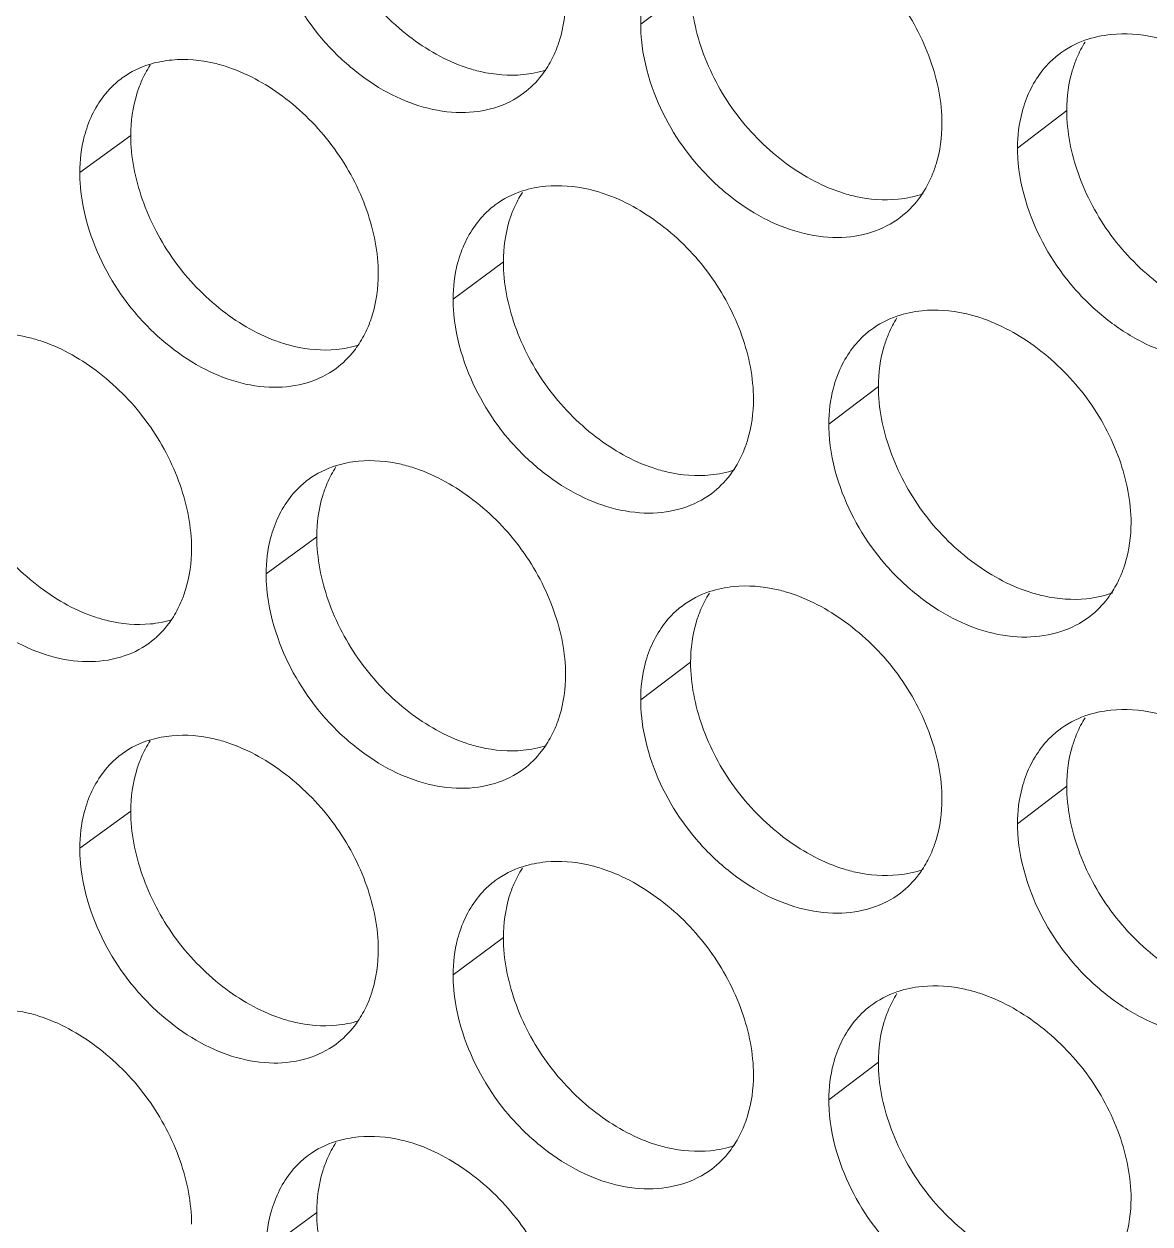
# Model space of a CAD drawing. Header units: millimetres. Extents: x 1177 to 4147, y 93 to 2194.
# Drawn here: x 2660.96 to 2674.07, y 918.11 to 932.09 of the extents above; entities that cross this region are included whole.
import ezdxf

# ---------------------------------------------------------------- set-up
doc = ezdxf.new("R2010")
doc.units = ezdxf.units.MM
doc.header["$LTSCALE"] = 0.1
doc.layers.get('0').update_dxf_attribs({"lineweight": 13})
doc.layers.add('标注', color=251, linetype='Continuous', lineweight=9)

# ---------------------------------------------------------------- blocks, each defined once
blk = doc.blocks.new('02')
at = {"layer": '标注'}
for p, q in [((4581.589, 923.451), (4580.758, 922.827)), ((4587.849, 921.39), (4587.03, 920.762)), ((4572.272, 920.973), (4571.424, 920.355)), ((4578.474, 918.868), (4577.637, 918.246)), ((4584.714, 916.792), (4583.889, 916.166)), ((4575.368, 914.292), (4574.525, 913.671)), ((4581.589, 912.201), (4580.758, 911.577)), ((4587.849, 910.14), (4587.03, 909.512)), ((4572.272, 909.723), (4571.424, 909.105)), ((4572.272, 909.723), (4571.424, 909.105)), ((4578.474, 907.618), (4577.637, 906.996)), ((4578.474, 907.618), (4577.637, 906.996)), ((4584.714, 905.542), (4583.889, 904.916)), ((4584.714, 905.542), (4583.889, 904.916)), ((4575.368, 903.042), (4574.525, 902.421))]:
    blk.add_line(p, q, dxfattribs=at)
for points, knots in [([(4575.368, 925.542), (4575.368, 925.183), (4575.518, 924.438), (4576.051, 923.425), (4576.847, 922.6), (4577.509, 922.219), (4577.852, 922.104)], [0, 0, 0, 0, 0.240418, 0.498747, 0.75788, 1, 1, 1, 1]), ([(4585.772, 921.172), (4585.772, 921.531), (4585.62, 922.275), (4585.08, 923.285), (4584.274, 924.105), (4583.607, 924.482), (4583.262, 924.595)], [0, 0, 0, 0, 0.239826, 0.497695, 0.75702, 1, 1, 1, 1]), ([(4574.717, 923.863), (4574.878, 923.403), (4575.253, 922.751), (4575.946, 922.07), (4576.689, 921.557), (4577.536, 921.296), (4578.328, 921.402), (4578.666, 921.567), (4578.809, 921.674)], [0, 0, 0, 0, 0.277359, 0.41667, 0.550882, 0.790562, 0.898061, 1, 1, 1, 1]), ([(4580.89, 923.609), (4580.868, 923.549), (4580.789, 923.296), (4580.758, 923.028), (4580.758, 922.827)], [0, 0, 0, 0, 0.240728, 1, 1, 1, 1]), ([(4581.589, 923.451), (4581.589, 923.093), (4581.74, 922.348), (4582.276, 921.337), (4583.078, 920.515), (4583.744, 920.139), (4584.088, 920.025)], [0, 0, 0, 0, 0.240129, 0.498159, 0.757326, 1, 1, 1, 1]), ([(4579.334, 922.356), (4579.363, 922.422), (4579.467, 922.707), (4579.508, 923.013), (4579.508, 923.243)], [0, 0, 0, 0, 0.239544, 1, 1, 1, 1]), ([(4580.758, 922.827), (4580.758, 922.741), (4580.776, 922.381), (4580.86, 922.027), (4580.951, 921.769)], [0, 0, 0, 0, 0.240186, 1, 1, 1, 1]), ([(4589.549, 922.542), (4589.468, 922.568), (4589.155, 922.653), (4588.824, 922.678), (4588.585, 922.653)], [0, 0, 0, 0, 0.262368, 1, 1, 1, 1]), ([(4573.904, 922.106), (4573.825, 922.133), (4573.517, 922.221), (4573.19, 922.25), (4572.955, 922.228)], [0, 0, 0, 0, 0.263009, 1, 1, 1, 1]), ([(4587.717, 922.322), (4587.655, 922.274), (4587.416, 922.059), (4587.247, 921.773), (4587.163, 921.545)], [0, 0, 0, 0, 0.244827, 1, 1, 1, 1]), ([(4588.018, 922.265), (4587.99, 922.199), (4587.889, 921.918), (4587.849, 921.617), (4587.849, 921.39)], [0, 0, 0, 0, 0.239998, 1, 1, 1, 1]), ([(4576.391, 918.665), (4576.391, 919.024), (4576.24, 919.769), (4575.706, 920.782), (4574.908, 921.607), (4574.247, 921.989), (4573.904, 922.106)], [0, 0, 0, 0, 0.240262, 0.49858, 0.757854, 1, 1, 1, 1]), ([(4577.852, 922.104), (4577.931, 922.077), (4578.24, 921.989), (4578.567, 921.962), (4578.802, 921.985)], [0, 0, 0, 0, 0.262674, 1, 1, 1, 1]), ([(4578.809, 921.674), (4578.922, 921.759), (4579.058, 921.894), (4579.166, 922.048), (4579.192, 922.089)], [0, 0, 0, 0, 0.74587, 1, 1, 1, 1]), ([(4572.13, 921.929), (4572.065, 921.881), (4571.814, 921.665), (4571.639, 921.369), (4571.554, 921.134)], [0, 0, 0, 0, 0.244024, 1, 1, 1, 1]), ([(4572.448, 921.867), (4572.419, 921.8), (4572.314, 921.514), (4572.272, 921.205), (4572.272, 920.973)], [0, 0, 0, 0, 0.239116, 1, 1, 1, 1]), ([(4580.951, 921.769), (4581.113, 921.309), (4581.493, 920.655), (4582.193, 919.977), (4582.945, 919.468), (4583.801, 919.214), (4584.598, 919.329), (4584.937, 919.499), (4585.081, 919.609)], [0, 0, 0, 0, 0.27664, 0.415747, 0.549878, 0.789826, 0.897663, 1, 1, 1, 1]), ([(4587.163, 921.545), (4587.141, 921.485), (4587.062, 921.231), (4587.03, 920.963), (4587.03, 920.762)], [0, 0, 0, 0, 0.24094, 1, 1, 1, 1]), ([(4587.849, 921.39), (4587.849, 921.032), (4588.001, 920.287), (4588.541, 919.278), (4589.349, 918.46), (4590.018, 918.087), (4590.364, 917.976)], [0, 0, 0, 0, 0.239843, 0.497577, 0.756777, 1, 1, 1, 1]), ([(4571.554, 921.134), (4571.533, 921.074), (4571.455, 920.822), (4571.424, 920.555), (4571.424, 920.355)], [0, 0, 0, 0, 0.240415, 1, 1, 1, 1]), ([(4585.601, 920.292), (4585.629, 920.359), (4585.731, 920.641), (4585.772, 920.944), (4585.772, 921.172)], [0, 0, 0, 0, 0.239896, 1, 1, 1, 1]), ([(4572.272, 920.973), (4572.272, 920.614), (4572.422, 919.869), (4572.953, 918.855), (4573.746, 918.028), (4574.407, 917.646), (4574.748, 917.53)], [0, 0, 0, 0, 0.240565, 0.499043, 0.758159, 1, 1, 1, 1]), ([(4587.03, 920.762), (4587.03, 920.675), (4587.048, 920.316), (4587.132, 919.962), (4587.224, 919.705)], [0, 0, 0, 0, 0.240277, 1, 1, 1, 1]), ([(4571.424, 920.355), (4571.424, 920.268), (4571.442, 919.909), (4571.525, 919.554), (4571.615, 919.296)], [0, 0, 0, 0, 0.240052, 1, 1, 1, 1]), ([(4580.133, 920.008), (4580.053, 920.035), (4579.743, 920.122), (4579.414, 920.149), (4579.178, 920.126)], [0, 0, 0, 0, 0.262749, 1, 1, 1, 1]), ([(4584.088, 920.025), (4584.169, 919.999), (4584.479, 919.912), (4584.808, 919.887), (4585.044, 919.911)], [0, 0, 0, 0, 0.262419, 1, 1, 1, 1]), ([(4585.081, 919.609), (4585.194, 919.695), (4585.329, 919.833), (4585.438, 919.99), (4585.463, 920.031)], [0, 0, 0, 0, 0.745944, 1, 1, 1, 1]), ([(4582.635, 916.579), (4582.635, 916.938), (4582.483, 917.683), (4581.945, 918.694), (4581.142, 919.515), (4580.477, 919.893), (4580.133, 920.008)], [0, 0, 0, 0, 0.239971, 0.497989, 0.757297, 1, 1, 1, 1]), ([(4578.336, 919.815), (4578.272, 919.767), (4578.026, 919.551), (4577.853, 919.258), (4577.768, 919.027)], [0, 0, 0, 0, 0.244355, 1, 1, 1, 1]), ([(4578.647, 919.755), (4578.618, 919.688), (4578.515, 919.404), (4578.474, 919.098), (4578.474, 918.868)], [0, 0, 0, 0, 0.239472, 1, 1, 1, 1]), ([(4587.224, 919.705), (4587.388, 919.243), (4587.772, 918.589), (4588.48, 917.913), (4589.24, 917.408), (4590.104, 917.162), (4590.906, 917.286), (4591.247, 917.461), (4591.391, 917.573)], [0, 0, 0, 0, 0.27593, 0.414836, 0.548888, 0.789102, 0.897272, 1, 1, 1, 1]), ([(4571.615, 919.296), (4571.775, 918.836), (4572.148, 918.184), (4572.837, 917.502), (4573.576, 916.988), (4574.419, 916.723), (4575.208, 916.824), (4575.545, 916.988), (4575.689, 917.093)], [0, 0, 0, 0, 0.277722, 0.417137, 0.551389, 0.790935, 0.898263, 1, 1, 1, 1]), ([(4577.768, 919.027), (4577.747, 918.967), (4577.668, 918.714), (4577.637, 918.447), (4577.637, 918.246)], [0, 0, 0, 0, 0.240623, 1, 1, 1, 1]), ([(4578.474, 918.868), (4578.474, 918.509), (4578.624, 917.765), (4579.159, 916.752), (4579.958, 915.929), (4580.622, 915.55), (4580.965, 915.436)], [0, 0, 0, 0, 0.240273, 0.498452, 0.757602, 1, 1, 1, 1]), ([(4576.216, 917.774), (4576.245, 917.841), (4576.35, 918.126), (4576.391, 918.434), (4576.391, 918.665)], [0, 0, 0, 0, 0.239367, 1, 1, 1, 1]), ([(4577.637, 918.246), (4577.637, 918.159), (4577.655, 917.8), (4577.739, 917.445), (4577.829, 917.187)], [0, 0, 0, 0, 0.240141, 1, 1, 1, 1]), ([(4586.401, 917.94), (4586.32, 917.966), (4586.008, 918.052), (4585.677, 918.078), (4585.44, 918.054)], [0, 0, 0, 0, 0.262494, 1, 1, 1, 1]), ([(4588.919, 914.523), (4588.919, 914.881), (4588.766, 915.626), (4588.224, 916.635), (4587.415, 917.453), (4586.746, 917.827), (4586.401, 917.94)], [0, 0, 0, 0, 0.239683, 0.497404, 0.756744, 1, 1, 1, 1]), ([(4570.805, 917.54), (4570.725, 917.568), (4570.419, 917.657), (4570.093, 917.686), (4569.859, 917.665)], [0, 0, 0, 0, 0.263141, 1, 1, 1, 1]), ([(4584.581, 917.729), (4584.518, 917.681), (4584.276, 917.466), (4584.106, 917.177), (4584.022, 916.948)], [0, 0, 0, 0, 0.244673, 1, 1, 1, 1]), ([(4584.885, 917.671), (4584.857, 917.605), (4584.755, 917.323), (4584.714, 917.02), (4584.714, 916.792)], [0, 0, 0, 0, 0.239824, 1, 1, 1, 1]), ([(4573.284, 914.094), (4573.284, 914.453), (4573.133, 915.198), (4572.601, 916.212), (4571.806, 917.039), (4571.146, 917.423), (4570.805, 917.54)], [0, 0, 0, 0, 0.24041, 0.498878, 0.758134, 1, 1, 1, 1]), ([(4574.748, 917.53), (4574.828, 917.503), (4575.135, 917.414), (4575.461, 917.386), (4575.695, 917.408)], [0, 0, 0, 0, 0.262803, 1, 1, 1, 1]), ([(4575.689, 917.093), (4575.801, 917.177), (4575.937, 917.311), (4576.045, 917.464), (4576.071, 917.504)], [0, 0, 0, 0, 0.745833, 1, 1, 1, 1]), ([(4577.829, 917.187), (4577.99, 916.727), (4578.368, 916.074), (4579.064, 915.395), (4579.812, 914.884), (4580.663, 914.626), (4581.458, 914.737), (4581.797, 914.905), (4581.94, 915.013)], [0, 0, 0, 0, 0.276999, 0.416207, 0.550378, 0.790192, 0.897861, 1, 1, 1, 1]), ([(4584.022, 916.948), (4584, 916.888), (4583.921, 916.635), (4583.889, 916.367), (4583.889, 916.166)], [0, 0, 0, 0, 0.240834, 1, 1, 1, 1]), ([(4584.714, 916.792), (4584.714, 916.434), (4584.866, 915.689), (4585.404, 914.679), (4586.209, 913.859), (4586.876, 913.484), (4587.221, 913.372)], [0, 0, 0, 0, 0.239985, 0.497867, 0.757051, 1, 1, 1, 1]), ([(4582.462, 915.695), (4582.491, 915.762), (4582.594, 916.045), (4582.635, 916.35), (4582.635, 916.579)], [0, 0, 0, 0, 0.23972, 1, 1, 1, 1]), ([(4569.187, 916.412), (4569.187, 916.053), (4569.336, 915.307), (4569.865, 914.292), (4570.656, 913.464), (4571.314, 913.079), (4571.654, 912.962)], [0, 0, 0, 0, 0.240713, 0.499341, 0.758439, 1, 1, 1, 1]), ([(4583.889, 916.166), (4583.889, 916.079), (4583.907, 915.72), (4583.991, 915.366), (4584.082, 915.108)], [0, 0, 0, 0, 0.240231, 1, 1, 1, 1]), ([(4577.014, 915.428), (4576.934, 915.455), (4576.625, 915.543), (4576.297, 915.571), (4576.062, 915.549)], [0, 0, 0, 0, 0.262879, 1, 1, 1, 1]), ([(4579.508, 911.993), (4579.508, 912.352), (4579.357, 913.097), (4578.821, 914.109), (4578.02, 914.933), (4577.357, 915.313), (4577.014, 915.428)], [0, 0, 0, 0, 0.240116, 0.498284, 0.757575, 1, 1, 1, 1]), ([(4580.965, 915.436), (4581.045, 915.409), (4581.355, 915.322), (4581.682, 915.296), (4581.918, 915.319)], [0, 0, 0, 0, 0.262546, 1, 1, 1, 1]), ([(4581.94, 915.013), (4582.053, 915.098), (4582.189, 915.235), (4582.297, 915.39), (4582.323, 915.431)], [0, 0, 0, 0, 0.745908, 1, 1, 1, 1]), ([(4575.228, 915.243), (4575.163, 915.196), (4574.915, 914.979), (4574.741, 914.685), (4574.657, 914.452)], [0, 0, 0, 0, 0.244191, 1, 1, 1, 1]), ([(4575.542, 915.183), (4575.514, 915.116), (4575.409, 914.83), (4575.368, 914.523), (4575.368, 914.292)], [0, 0, 0, 0, 0.239294, 1, 1, 1, 1]), ([(4584.082, 915.108), (4584.245, 914.647), (4584.628, 913.994), (4585.332, 913.316), (4586.088, 912.809), (4586.948, 912.559), (4587.747, 912.679), (4588.087, 912.852), (4588.231, 912.962)], [0, 0, 0, 0, 0.276284, 0.41529, 0.549381, 0.789463, 0.897466, 1, 1, 1, 1]), ([(4568.523, 914.736), (4568.682, 914.277), (4569.053, 913.625), (4569.737, 912.942), (4570.312, 912.541), (4570.92, 912.28), (4571.528, 912.185), (4572.098, 912.254), (4572.435, 912.415), (4572.578, 912.52)], [0, 0, 0, 0, 0.277575, 0.416837, 0.550884, 0.676215, 0.791695, 0.898653, 1, 1, 1, 1]), ([(4574.657, 914.452), (4574.635, 914.392), (4574.557, 914.139), (4574.525, 913.872), (4574.525, 913.671)], [0, 0, 0, 0, 0.240519, 1, 1, 1, 1]), ([(4588.748, 913.647), (4588.776, 913.713), (4588.878, 913.994), (4588.919, 914.296), (4588.919, 914.523)], [0, 0, 0, 0, 0.24007, 1, 1, 1, 1]), ([(4575.368, 914.292), (4575.368, 913.933), (4575.518, 913.188), (4576.051, 912.175), (4576.847, 911.35), (4577.509, 910.969), (4577.852, 910.854)], [0, 0, 0, 0, 0.240418, 0.498747, 0.75788, 1, 1, 1, 1]), ([(4573.107, 913.199), (4573.136, 913.266), (4573.242, 913.553), (4573.284, 913.862), (4573.284, 914.094)], [0, 0, 0, 0, 0.239188, 1, 1, 1, 1]), ([(4574.525, 913.671), (4574.525, 913.585), (4574.543, 913.226), (4574.627, 912.871), (4574.717, 912.613)], [0, 0, 0, 0, 0.240096, 1, 1, 1, 1]), ([(4583.262, 913.345), (4583.181, 913.372), (4582.87, 913.459), (4582.541, 913.485), (4582.304, 913.461)], [0, 0, 0, 0, 0.262621, 1, 1, 1, 1]), ([(4585.772, 909.922), (4585.772, 910.281), (4585.62, 911.025), (4585.08, 912.035), (4584.274, 912.855), (4583.607, 913.232), (4583.262, 913.345)], [0, 0, 0, 0, 0.239826, 0.497695, 0.75702, 1, 1, 1, 1]), ([(4587.221, 913.372), (4587.302, 913.345), (4587.613, 913.26), (4587.943, 913.235), (4588.18, 913.259)], [0, 0, 0, 0, 0.262294, 1, 1, 1, 1]), ([(4588.231, 912.962), (4588.344, 913.049), (4588.48, 913.189), (4588.588, 913.347), (4588.614, 913.388)], [0, 0, 0, 0, 0.74598, 1, 1, 1, 1]), ([(4581.453, 913.143), (4581.39, 913.095), (4581.146, 912.88), (4580.974, 912.589), (4580.89, 912.359)], [0, 0, 0, 0, 0.244516, 1, 1, 1, 1]), ([(4581.761, 913.084), (4581.733, 913.018), (4581.63, 912.735), (4581.589, 912.43), (4581.589, 912.201)], [0, 0, 0, 0, 0.239648, 1, 1, 1, 1]), ([(4571.654, 912.962), (4571.734, 912.935), (4572.04, 912.846), (4572.365, 912.817), (4572.599, 912.839)], [0, 0, 0, 0, 0.262933, 1, 1, 1, 1]), ([(4572.578, 912.52), (4572.69, 912.602), (4572.826, 912.735), (4572.934, 912.887), (4572.96, 912.926)], [0, 0, 0, 0, 0.745795, 1, 1, 1, 1]), ([(4574.717, 912.613), (4574.878, 912.153), (4575.253, 911.501), (4575.946, 910.82), (4576.689, 910.307), (4577.536, 910.046), (4578.328, 910.152), (4578.666, 910.317), (4578.809, 910.424)], [0, 0, 0, 0, 0.277359, 0.41667, 0.550882, 0.790562, 0.898061, 1, 1, 1, 1]), ([(4580.89, 912.359), (4580.868, 912.299), (4580.789, 912.046), (4580.758, 911.778), (4580.758, 911.577)], [0, 0, 0, 0, 0.240728, 1, 1, 1, 1]), ([(4581.589, 912.201), (4581.589, 911.843), (4581.74, 911.098), (4582.276, 910.087), (4583.078, 909.265), (4583.744, 908.889), (4584.088, 908.775)], [0, 0, 0, 0, 0.240129, 0.498159, 0.757326, 1, 1, 1, 1]), ([(4579.334, 911.106), (4579.363, 911.172), (4579.467, 911.457), (4579.508, 911.763), (4579.508, 911.993)], [0, 0, 0, 0, 0.239544, 1, 1, 1, 1]), ([(4580.758, 911.577), (4580.758, 911.491), (4580.776, 911.131), (4580.86, 910.777), (4580.951, 910.519)], [0, 0, 0, 0, 0.240186, 1, 1, 1, 1]), ([(4589.549, 911.292), (4589.468, 911.318), (4589.155, 911.403), (4588.824, 911.428), (4588.585, 911.403)], [0, 0, 0, 0, 0.262368, 1, 1, 1, 1]), ([(4587.717, 911.072), (4587.655, 911.024), (4587.416, 910.809), (4587.247, 910.523), (4587.163, 910.295)], [0, 0, 0, 0, 0.244827, 1, 1, 1, 1]), ([(4573.904, 910.856), (4573.825, 910.883), (4573.517, 910.971), (4573.19, 911), (4572.955, 910.978)], [0, 0, 0, 0, 0.263009, 1, 1, 1, 1]), ([(4573.904, 910.856), (4573.825, 910.883), (4573.517, 910.971), (4573.19, 911), (4572.955, 910.978)], [0, 0, 0, 0, 0.263009, 1, 1, 1, 1]), ([(4576.391, 907.415), (4576.391, 907.774), (4576.24, 908.519), (4575.706, 909.532), (4574.908, 910.357), (4574.247, 910.739), (4573.904, 910.856)], [0, 0, 0, 0, 0.240262, 0.49858, 0.757854, 1, 1, 1, 1]), ([(4576.391, 907.415), (4576.391, 907.774), (4576.24, 908.519), (4575.706, 909.532), (4574.908, 910.357), (4574.247, 910.739), (4573.904, 910.856)], [0, 0, 0, 0, 0.240262, 0.49858, 0.757854, 1, 1, 1, 1]), ([(4577.852, 910.854), (4577.931, 910.827), (4578.24, 910.739), (4578.567, 910.712), (4578.802, 910.735)], [0, 0, 0, 0, 0.262674, 1, 1, 1, 1]), ([(4578.809, 910.424), (4578.922, 910.509), (4579.058, 910.644), (4579.166, 910.798), (4579.192, 910.839)], [0, 0, 0, 0, 0.74587, 1, 1, 1, 1]), ([(4588.018, 911.015), (4587.99, 910.949), (4587.889, 910.668), (4587.849, 910.367), (4587.849, 910.14)], [0, 0, 0, 0, 0.239998, 1, 1, 1, 1]), ([(4572.13, 910.679), (4572.065, 910.631), (4571.814, 910.415), (4571.639, 910.119), (4571.554, 909.884)], [0, 0, 0, 0, 0.244024, 1, 1, 1, 1]), ([(4572.13, 910.679), (4572.065, 910.631), (4571.814, 910.415), (4571.639, 910.119), (4571.554, 909.884)], [0, 0, 0, 0, 0.244024, 1, 1, 1, 1]), ([(4572.448, 910.617), (4572.419, 910.55), (4572.314, 910.264), (4572.272, 909.955), (4572.272, 909.723)], [0, 0, 0, 0, 0.239116, 1, 1, 1, 1]), ([(4572.448, 910.617), (4572.419, 910.55), (4572.314, 910.264), (4572.272, 909.955), (4572.272, 909.723)], [0, 0, 0, 0, 0.239116, 1, 1, 1, 1]), ([(4580.951, 910.519), (4581.113, 910.059), (4581.493, 909.405), (4582.193, 908.727), (4582.945, 908.218), (4583.801, 907.964), (4584.598, 908.079), (4584.937, 908.249), (4585.081, 908.359)], [0, 0, 0, 0, 0.27664, 0.415747, 0.549878, 0.789826, 0.897663, 1, 1, 1, 1]), ([(4587.163, 910.295), (4587.141, 910.235), (4587.062, 909.981), (4587.03, 909.713), (4587.03, 909.512)], [0, 0, 0, 0, 0.24094, 1, 1, 1, 1]), ([(4587.849, 910.14), (4587.849, 909.782), (4588.001, 909.037), (4588.541, 908.028), (4589.349, 907.21), (4590.018, 906.837), (4590.364, 906.726)], [0, 0, 0, 0, 0.239843, 0.497577, 0.756777, 1, 1, 1, 1]), ([(4571.554, 909.884), (4571.533, 909.824), (4571.455, 909.572), (4571.424, 909.305), (4571.424, 909.105)], [0, 0, 0, 0, 0.240415, 1, 1, 1, 1]), ([(4571.554, 909.884), (4571.533, 909.824), (4571.455, 909.572), (4571.424, 909.305), (4571.424, 909.105)], [0, 0, 0, 0, 0.240415, 1, 1, 1, 1]), ([(4585.601, 909.042), (4585.629, 909.109), (4585.731, 909.391), (4585.772, 909.694), (4585.772, 909.922)], [0, 0, 0, 0, 0.239896, 1, 1, 1, 1]), ([(4572.272, 909.723), (4572.272, 909.364), (4572.422, 908.619), (4572.953, 907.605), (4573.746, 906.778), (4574.407, 906.396), (4574.748, 906.28)], [0, 0, 0, 0, 0.240565, 0.499043, 0.758159, 1, 1, 1, 1]), ([(4572.272, 909.723), (4572.272, 909.364), (4572.422, 908.619), (4572.953, 907.605), (4573.746, 906.778), (4574.407, 906.396), (4574.748, 906.28)], [0, 0, 0, 0, 0.240565, 0.499043, 0.758159, 1, 1, 1, 1]), ([(4587.03, 909.512), (4587.03, 909.425), (4587.048, 909.066), (4587.132, 908.712), (4587.224, 908.455)], [0, 0, 0, 0, 0.240277, 1, 1, 1, 1]), ([(4571.424, 909.105), (4571.424, 909.018), (4571.442, 908.659), (4571.525, 908.304), (4571.615, 908.046)], [0, 0, 0, 0, 0.240052, 1, 1, 1, 1]), ([(4571.424, 909.105), (4571.424, 909.018), (4571.442, 908.659), (4571.525, 908.304), (4571.615, 908.046)], [0, 0, 0, 0, 0.240052, 1, 1, 1, 1]), ([(4580.133, 908.758), (4580.053, 908.785), (4579.743, 908.872), (4579.414, 908.899), (4579.178, 908.876)], [0, 0, 0, 0, 0.262749, 1, 1, 1, 1]), ([(4580.133, 908.758), (4580.053, 908.785), (4579.743, 908.872), (4579.414, 908.899), (4579.178, 908.876)], [0, 0, 0, 0, 0.262749, 1, 1, 1, 1]), ([(4582.635, 905.329), (4582.635, 905.688), (4582.483, 906.433), (4581.945, 907.444), (4581.142, 908.265), (4580.477, 908.643), (4580.133, 908.758)], [0, 0, 0, 0, 0.239971, 0.497989, 0.757297, 1, 1, 1, 1]), ([(4582.635, 905.329), (4582.635, 905.688), (4582.483, 906.433), (4581.945, 907.444), (4581.142, 908.265), (4580.477, 908.643), (4580.133, 908.758)], [0, 0, 0, 0, 0.239971, 0.497989, 0.757297, 1, 1, 1, 1]), ([(4584.088, 908.775), (4584.169, 908.749), (4584.479, 908.662), (4584.808, 908.637), (4585.044, 908.661)], [0, 0, 0, 0, 0.262419, 1, 1, 1, 1]), ([(4585.081, 908.359), (4585.194, 908.445), (4585.329, 908.583), (4585.438, 908.74), (4585.463, 908.781)], [0, 0, 0, 0, 0.745944, 1, 1, 1, 1]), ([(4578.336, 908.565), (4578.272, 908.517), (4578.026, 908.301), (4577.853, 908.008), (4577.768, 907.777)], [0, 0, 0, 0, 0.244355, 1, 1, 1, 1]), ([(4578.336, 908.565), (4578.272, 908.517), (4578.026, 908.301), (4577.853, 908.008), (4577.768, 907.777)], [0, 0, 0, 0, 0.244355, 1, 1, 1, 1]), ([(4578.647, 908.505), (4578.618, 908.438), (4578.515, 908.154), (4578.474, 907.848), (4578.474, 907.618)], [0, 0, 0, 0, 0.239472, 1, 1, 1, 1]), ([(4578.647, 908.505), (4578.618, 908.438), (4578.515, 908.154), (4578.474, 907.848), (4578.474, 907.618)], [0, 0, 0, 0, 0.239472, 1, 1, 1, 1]), ([(4587.224, 908.455), (4587.388, 907.993), (4587.772, 907.339), (4588.48, 906.663), (4589.24, 906.158), (4590.104, 905.912), (4590.906, 906.036), (4591.247, 906.211), (4591.391, 906.323)], [0, 0, 0, 0, 0.27593, 0.414836, 0.548888, 0.789102, 0.897272, 1, 1, 1, 1]), ([(4571.615, 908.046), (4571.775, 907.586), (4572.148, 906.934), (4572.837, 906.252), (4573.576, 905.738), (4574.419, 905.473), (4575.208, 905.574), (4575.545, 905.738), (4575.689, 905.843)], [0, 0, 0, 0, 0.277722, 0.417137, 0.551389, 0.790935, 0.898263, 1, 1, 1, 1]), ([(4571.615, 908.046), (4571.775, 907.586), (4572.148, 906.934), (4572.837, 906.252), (4573.576, 905.738), (4574.419, 905.473), (4575.208, 905.574), (4575.545, 905.738), (4575.689, 905.843)], [0, 0, 0, 0, 0.277722, 0.417137, 0.551389, 0.790935, 0.898263, 1, 1, 1, 1]), ([(4577.768, 907.777), (4577.747, 907.717), (4577.668, 907.464), (4577.637, 907.197), (4577.637, 906.996)], [0, 0, 0, 0, 0.240623, 1, 1, 1, 1]), ([(4577.768, 907.777), (4577.747, 907.717), (4577.668, 907.464), (4577.637, 907.197), (4577.637, 906.996)], [0, 0, 0, 0, 0.240623, 1, 1, 1, 1]), ([(4578.474, 907.618), (4578.474, 907.259), (4578.624, 906.515), (4579.159, 905.502), (4579.958, 904.679), (4580.622, 904.3), (4580.965, 904.186)], [0, 0, 0, 0, 0.240273, 0.498452, 0.757602, 1, 1, 1, 1]), ([(4578.474, 907.618), (4578.474, 907.259), (4578.624, 906.515), (4579.159, 905.502), (4579.958, 904.679), (4580.622, 904.3), (4580.965, 904.186)], [0, 0, 0, 0, 0.240273, 0.498452, 0.757602, 1, 1, 1, 1]), ([(4576.216, 906.524), (4576.245, 906.591), (4576.35, 906.876), (4576.391, 907.184), (4576.391, 907.415)], [0, 0, 0, 0, 0.239367, 1, 1, 1, 1]), ([(4576.216, 906.524), (4576.245, 906.591), (4576.35, 906.876), (4576.391, 907.184), (4576.391, 907.415)], [0, 0, 0, 0, 0.239367, 1, 1, 1, 1]), ([(4577.637, 906.996), (4577.637, 906.909), (4577.655, 906.55), (4577.739, 906.195), (4577.829, 905.937)], [0, 0, 0, 0, 0.240141, 1, 1, 1, 1]), ([(4577.637, 906.996), (4577.637, 906.909), (4577.655, 906.55), (4577.739, 906.195), (4577.829, 905.937)], [0, 0, 0, 0, 0.240141, 1, 1, 1, 1]), ([(4586.401, 906.69), (4586.32, 906.716), (4586.008, 906.802), (4585.677, 906.828), (4585.44, 906.804)], [0, 0, 0, 0, 0.262494, 1, 1, 1, 1]), ([(4586.401, 906.69), (4586.32, 906.716), (4586.008, 906.802), (4585.677, 906.828), (4585.44, 906.804)], [0, 0, 0, 0, 0.262494, 1, 1, 1, 1]), ([(4588.919, 903.273), (4588.919, 903.631), (4588.766, 904.376), (4588.224, 905.385), (4587.415, 906.203), (4586.746, 906.577), (4586.401, 906.69)], [0, 0, 0, 0, 0.239683, 0.497404, 0.756744, 1, 1, 1, 1]), ([(4588.919, 903.273), (4588.919, 903.631), (4588.766, 904.376), (4588.224, 905.385), (4587.415, 906.203), (4586.746, 906.577), (4586.401, 906.69)], [0, 0, 0, 0, 0.239683, 0.497404, 0.756744, 1, 1, 1, 1]), ([(4570.805, 906.29), (4570.725, 906.318), (4570.419, 906.407), (4570.093, 906.436), (4569.859, 906.415)], [0, 0, 0, 0, 0.263141, 1, 1, 1, 1]), ([(4584.581, 906.479), (4584.518, 906.431), (4584.276, 906.216), (4584.106, 905.927), (4584.022, 905.698)], [0, 0, 0, 0, 0.244673, 1, 1, 1, 1]), ([(4584.581, 906.479), (4584.518, 906.431), (4584.276, 906.216), (4584.106, 905.927), (4584.022, 905.698)], [0, 0, 0, 0, 0.244673, 1, 1, 1, 1]), ([(4573.284, 902.844), (4573.284, 903.203), (4573.133, 903.948), (4572.601, 904.962), (4571.806, 905.789), (4571.146, 906.173), (4570.805, 906.29)], [0, 0, 0, 0, 0.24041, 0.498878, 0.758134, 1, 1, 1, 1]), ([(4574.748, 906.28), (4574.828, 906.253), (4575.135, 906.164), (4575.461, 906.136), (4575.695, 906.158)], [0, 0, 0, 0, 0.262803, 1, 1, 1, 1]), ([(4574.748, 906.28), (4574.828, 906.253), (4575.135, 906.164), (4575.461, 906.136), (4575.695, 906.158)], [0, 0, 0, 0, 0.262803, 1, 1, 1, 1]), ([(4575.689, 905.843), (4575.801, 905.927), (4575.937, 906.061), (4576.045, 906.214), (4576.071, 906.254)], [0, 0, 0, 0, 0.745833, 1, 1, 1, 1]), ([(4575.689, 905.843), (4575.801, 905.927), (4575.937, 906.061), (4576.045, 906.214), (4576.071, 906.254)], [0, 0, 0, 0, 0.745833, 1, 1, 1, 1]), ([(4584.885, 906.421), (4584.857, 906.355), (4584.755, 906.073), (4584.714, 905.77), (4584.714, 905.542)], [0, 0, 0, 0, 0.239824, 1, 1, 1, 1]), ([(4584.885, 906.421), (4584.857, 906.355), (4584.755, 906.073), (4584.714, 905.77), (4584.714, 905.542)], [0, 0, 0, 0, 0.239824, 1, 1, 1, 1]), ([(4577.829, 905.937), (4577.99, 905.477), (4578.368, 904.824), (4579.064, 904.145), (4579.812, 903.634), (4580.663, 903.376), (4581.458, 903.487), (4581.797, 903.655), (4581.94, 903.763)], [0, 0, 0, 0, 0.276999, 0.416207, 0.550378, 0.790192, 0.897861, 1, 1, 1, 1]), ([(4577.829, 905.937), (4577.99, 905.477), (4578.368, 904.824), (4579.064, 904.145), (4579.812, 903.634), (4580.663, 903.376), (4581.458, 903.487), (4581.797, 903.655), (4581.94, 903.763)], [0, 0, 0, 0, 0.276999, 0.416207, 0.550378, 0.790192, 0.897861, 1, 1, 1, 1]), ([(4584.022, 905.698), (4584, 905.638), (4583.921, 905.385), (4583.889, 905.117), (4583.889, 904.916)], [0, 0, 0, 0, 0.240834, 1, 1, 1, 1]), ([(4584.022, 905.698), (4584, 905.638), (4583.921, 905.385), (4583.889, 905.117), (4583.889, 904.916)], [0, 0, 0, 0, 0.240834, 1, 1, 1, 1]), ([(4584.714, 905.542), (4584.714, 905.184), (4584.866, 904.439), (4585.404, 903.429), (4586.209, 902.609), (4586.876, 902.234), (4587.221, 902.122)], [0, 0, 0, 0, 0.239985, 0.497867, 0.757051, 1, 1, 1, 1]), ([(4584.714, 905.542), (4584.714, 905.184), (4584.866, 904.439), (4585.404, 903.429), (4586.209, 902.609), (4586.876, 902.234), (4587.221, 902.122)], [0, 0, 0, 0, 0.239985, 0.497867, 0.757051, 1, 1, 1, 1]), ([(4582.462, 904.445), (4582.491, 904.512), (4582.594, 904.795), (4582.635, 905.1), (4582.635, 905.329)], [0, 0, 0, 0, 0.23972, 1, 1, 1, 1]), ([(4582.462, 904.445), (4582.491, 904.512), (4582.594, 904.795), (4582.635, 905.1), (4582.635, 905.329)], [0, 0, 0, 0, 0.23972, 1, 1, 1, 1]), ([(4569.187, 905.162), (4569.187, 904.803), (4569.336, 904.057), (4569.865, 903.042), (4570.656, 902.214), (4571.314, 901.829), (4571.654, 901.712)], [0, 0, 0, 0, 0.240713, 0.499341, 0.758439, 1, 1, 1, 1]), ([(4583.889, 904.916), (4583.889, 904.829), (4583.907, 904.47), (4583.991, 904.116), (4584.082, 903.858)], [0, 0, 0, 0, 0.240231, 1, 1, 1, 1]), ([(4583.889, 904.916), (4583.889, 904.829), (4583.907, 904.47), (4583.991, 904.116), (4584.082, 903.858)], [0, 0, 0, 0, 0.240231, 1, 1, 1, 1]), ([(4577.014, 904.178), (4576.934, 904.205), (4576.625, 904.293), (4576.297, 904.321), (4576.062, 904.299)], [0, 0, 0, 0, 0.262879, 1, 1, 1, 1]), ([(4579.508, 900.743), (4579.508, 901.102), (4579.357, 901.847), (4578.821, 902.859), (4578.02, 903.683), (4577.357, 904.063), (4577.014, 904.178)], [0, 0, 0, 0, 0.240116, 0.498284, 0.757575, 1, 1, 1, 1]), ([(4580.965, 904.186), (4581.045, 904.159), (4581.355, 904.072), (4581.682, 904.046), (4581.918, 904.069)], [0, 0, 0, 0, 0.262546, 1, 1, 1, 1]), ([(4580.965, 904.186), (4581.045, 904.159), (4581.355, 904.072), (4581.682, 904.046), (4581.918, 904.069)], [0, 0, 0, 0, 0.262546, 1, 1, 1, 1]), ([(4581.94, 903.763), (4582.053, 903.848), (4582.189, 903.985), (4582.297, 904.14), (4582.323, 904.181)], [0, 0, 0, 0, 0.745908, 1, 1, 1, 1]), ([(4581.94, 903.763), (4582.053, 903.848), (4582.189, 903.985), (4582.297, 904.14), (4582.323, 904.181)], [0, 0, 0, 0, 0.745908, 1, 1, 1, 1]), ([(4575.228, 903.993), (4575.163, 903.946), (4574.915, 903.729), (4574.741, 903.435), (4574.657, 903.202)], [0, 0, 0, 0, 0.244191, 1, 1, 1, 1]), ([(4575.542, 903.933), (4575.514, 903.866), (4575.409, 903.58), (4575.368, 903.273), (4575.368, 903.042)], [0, 0, 0, 0, 0.239294, 1, 1, 1, 1]), ([(4584.082, 903.858), (4584.245, 903.397), (4584.628, 902.744), (4585.332, 902.066), (4586.088, 901.559), (4586.948, 901.309), (4587.747, 901.429), (4588.087, 901.602), (4588.231, 901.712)], [0, 0, 0, 0, 0.276284, 0.41529, 0.549381, 0.789463, 0.897466, 1, 1, 1, 1]), ([(4584.082, 903.858), (4584.245, 903.397), (4584.628, 902.744), (4585.332, 902.066), (4586.088, 901.559), (4586.948, 901.309), (4587.747, 901.429), (4588.087, 901.602), (4588.231, 901.712)], [0, 0, 0, 0, 0.276284, 0.41529, 0.549381, 0.789463, 0.897466, 1, 1, 1, 1]), ([(4568.523, 903.486), (4568.682, 903.027), (4569.053, 902.375), (4569.737, 901.692), (4570.312, 901.291), (4570.92, 901.03), (4571.528, 900.935), (4572.098, 901.004), (4572.435, 901.165), (4572.578, 901.27)], [0, 0, 0, 0, 0.277575, 0.416837, 0.550884, 0.676215, 0.791695, 0.898653, 1, 1, 1, 1]), ([(4588.748, 902.397), (4588.776, 902.463), (4588.878, 902.744), (4588.919, 903.046), (4588.919, 903.273)], [0, 0, 0, 0, 0.24007, 1, 1, 1, 1]), ([(4588.748, 902.397), (4588.776, 902.463), (4588.878, 902.744), (4588.919, 903.046), (4588.919, 903.273)], [0, 0, 0, 0, 0.24007, 1, 1, 1, 1]), ([(4574.657, 903.202), (4574.635, 903.142), (4574.557, 902.889), (4574.525, 902.622), (4574.525, 902.421)], [0, 0, 0, 0, 0.240519, 1, 1, 1, 1]), ([(4575.368, 903.042), (4575.368, 902.683), (4575.518, 901.938), (4576.051, 900.925), (4576.847, 900.1), (4577.509, 899.719), (4577.852, 899.604)], [0, 0, 0, 0, 0.240418, 0.498747, 0.75788, 1, 1, 1, 1])]:
    blk.add_open_spline(points, degree=3, knots=knots, dxfattribs=at)
for points in [[(4588.585, 922.653), (4588.438, 922.638), (4588.292, 922.607), (4588.152, 922.557)], [(4588.152, 922.557), (4587.997, 922.502), (4587.848, 922.423), (4587.717, 922.322)], [(4588.153, 922.526), (4588.101, 922.443), (4588.056, 922.355), (4588.018, 922.265)], [(4572.955, 922.228), (4572.837, 922.217), (4572.718, 922.195), (4572.604, 922.161)], [(4579.192, 922.089), (4579.247, 922.173), (4579.294, 922.263), (4579.334, 922.356)], [(4572.604, 922.161), (4572.435, 922.111), (4572.272, 922.033), (4572.13, 921.929)], [(4572.595, 922.141), (4572.538, 922.055), (4572.489, 921.962), (4572.448, 921.867)], [(4578.802, 921.985), (4578.932, 921.998), (4579.063, 922.023), (4579.187, 922.064)], [(4585.463, 920.031), (4585.516, 920.114), (4585.562, 920.202), (4585.601, 920.292)], [(4578.794, 920.048), (4578.631, 919.996), (4578.473, 919.917), (4578.336, 919.815)], [(4578.789, 920.023), (4578.734, 919.938), (4578.687, 919.848), (4578.647, 919.755)], [(4579.178, 920.126), (4579.048, 920.114), (4578.918, 920.088), (4578.794, 920.048)], [(4585.044, 919.911), (4585.186, 919.925), (4585.328, 919.955), (4585.462, 920.001)], [(4585.44, 918.054), (4585.298, 918.039), (4585.158, 918.01), (4585.023, 917.964)], [(4585.023, 917.964), (4584.865, 917.909), (4584.713, 917.83), (4584.581, 917.729)], [(4585.022, 917.934), (4584.969, 917.851), (4584.923, 917.762), (4584.885, 917.671)], [(4576.071, 917.504), (4576.127, 917.589), (4576.175, 917.68), (4576.216, 917.774)], [(4575.695, 917.408), (4575.82, 917.42), (4575.945, 917.444), (4576.064, 917.481)], [(4582.323, 915.431), (4582.377, 915.515), (4582.423, 915.604), (4582.462, 915.695)], [(4575.694, 915.476), (4575.528, 915.425), (4575.368, 915.346), (4575.228, 915.243)], [(4575.687, 915.454), (4575.631, 915.368), (4575.583, 915.277), (4575.542, 915.183)], [(4576.062, 915.549), (4575.937, 915.537), (4575.813, 915.513), (4575.694, 915.476)], [(4581.918, 915.319), (4582.054, 915.333), (4582.19, 915.36), (4582.32, 915.404)], [(4588.614, 913.388), (4588.665, 913.47), (4588.71, 913.557), (4588.748, 913.647)], [(4582.304, 913.461), (4582.168, 913.448), (4582.033, 913.42), (4581.904, 913.377)], [(4581.904, 913.377), (4581.743, 913.324), (4581.588, 913.245), (4581.453, 913.143)], [(4581.901, 913.35), (4581.847, 913.266), (4581.8, 913.177), (4581.761, 913.084)], [(4588.18, 913.259), (4588.328, 913.274), (4588.475, 913.306), (4588.615, 913.356)], [(4572.96, 912.926), (4573.017, 913.013), (4573.066, 913.104), (4573.107, 913.199)], [(4572.599, 912.839), (4572.718, 912.85), (4572.837, 912.872), (4572.952, 912.906)], [(4588.152, 911.307), (4587.997, 911.252), (4587.848, 911.173), (4587.717, 911.072)], [(4588.153, 911.276), (4588.101, 911.193), (4588.056, 911.105), (4588.018, 911.015)], [(4588.585, 911.403), (4588.438, 911.388), (4588.292, 911.357), (4588.152, 911.307)], [(4579.192, 910.839), (4579.247, 910.923), (4579.294, 911.013), (4579.334, 911.106)], [(4572.604, 910.911), (4572.435, 910.861), (4572.272, 910.783), (4572.13, 910.679)], [(4572.604, 910.911), (4572.435, 910.861), (4572.272, 910.783), (4572.13, 910.679)], [(4572.595, 910.891), (4572.538, 910.805), (4572.489, 910.712), (4572.448, 910.617)], [(4572.595, 910.891), (4572.538, 910.805), (4572.489, 910.712), (4572.448, 910.617)], [(4572.955, 910.978), (4572.837, 910.967), (4572.718, 910.945), (4572.604, 910.911)], [(4572.955, 910.978), (4572.837, 910.967), (4572.718, 910.945), (4572.604, 910.911)], [(4578.802, 910.735), (4578.932, 910.748), (4579.063, 910.773), (4579.187, 910.814)], [(4585.463, 908.781), (4585.516, 908.864), (4585.562, 908.952), (4585.601, 909.042)], [(4579.178, 908.876), (4579.048, 908.864), (4578.918, 908.838), (4578.794, 908.798)], [(4579.178, 908.876), (4579.048, 908.864), (4578.918, 908.838), (4578.794, 908.798)], [(4578.794, 908.798), (4578.631, 908.746), (4578.473, 908.667), (4578.336, 908.565)], [(4578.794, 908.798), (4578.631, 908.746), (4578.473, 908.667), (4578.336, 908.565)], [(4578.789, 908.773), (4578.734, 908.688), (4578.687, 908.598), (4578.647, 908.505)], [(4578.789, 908.773), (4578.734, 908.688), (4578.687, 908.598), (4578.647, 908.505)], [(4585.044, 908.661), (4585.186, 908.675), (4585.328, 908.705), (4585.462, 908.751)], [(4585.023, 906.714), (4584.865, 906.659), (4584.713, 906.58), (4584.581, 906.479)], [(4585.023, 906.714), (4584.865, 906.659), (4584.713, 906.58), (4584.581, 906.479)], [(4585.022, 906.684), (4584.969, 906.601), (4584.923, 906.512), (4584.885, 906.421)], [(4585.022, 906.684), (4584.969, 906.601), (4584.923, 906.512), (4584.885, 906.421)], [(4585.44, 906.804), (4585.298, 906.789), (4585.158, 906.76), (4585.023, 906.714)], [(4585.44, 906.804), (4585.298, 906.789), (4585.158, 906.76), (4585.023, 906.714)], [(4576.071, 906.254), (4576.127, 906.339), (4576.175, 906.43), (4576.216, 906.524)], [(4576.071, 906.254), (4576.127, 906.339), (4576.175, 906.43), (4576.216, 906.524)], [(4575.695, 906.158), (4575.82, 906.17), (4575.945, 906.194), (4576.064, 906.231)], [(4575.695, 906.158), (4575.82, 906.17), (4575.945, 906.194), (4576.064, 906.231)], [(4582.323, 904.181), (4582.377, 904.265), (4582.423, 904.354), (4582.462, 904.445)], [(4582.323, 904.181), (4582.377, 904.265), (4582.423, 904.354), (4582.462, 904.445)], [(4576.062, 904.299), (4575.937, 904.287), (4575.813, 904.263), (4575.694, 904.226)], [(4575.694, 904.226), (4575.528, 904.175), (4575.368, 904.096), (4575.228, 903.993)], [(4575.687, 904.204), (4575.631, 904.118), (4575.583, 904.027), (4575.542, 903.933)], [(4581.918, 904.069), (4582.054, 904.083), (4582.19, 904.11), (4582.32, 904.154)], [(4581.918, 904.069), (4582.054, 904.083), (4582.19, 904.11), (4582.32, 904.154)]]:
    blk.add_open_spline(points, degree=3, dxfattribs=at)

msp = doc.modelspace()

# ---------------------------------------------------------------- block references
at = {"xscale": 0.7, "yscale": 0.7, "zscale": 0.7}
msp.add_blockref('02', (-538.391, 286.112), dxfattribs=at)

doc.saveas('drawing.dxf')
